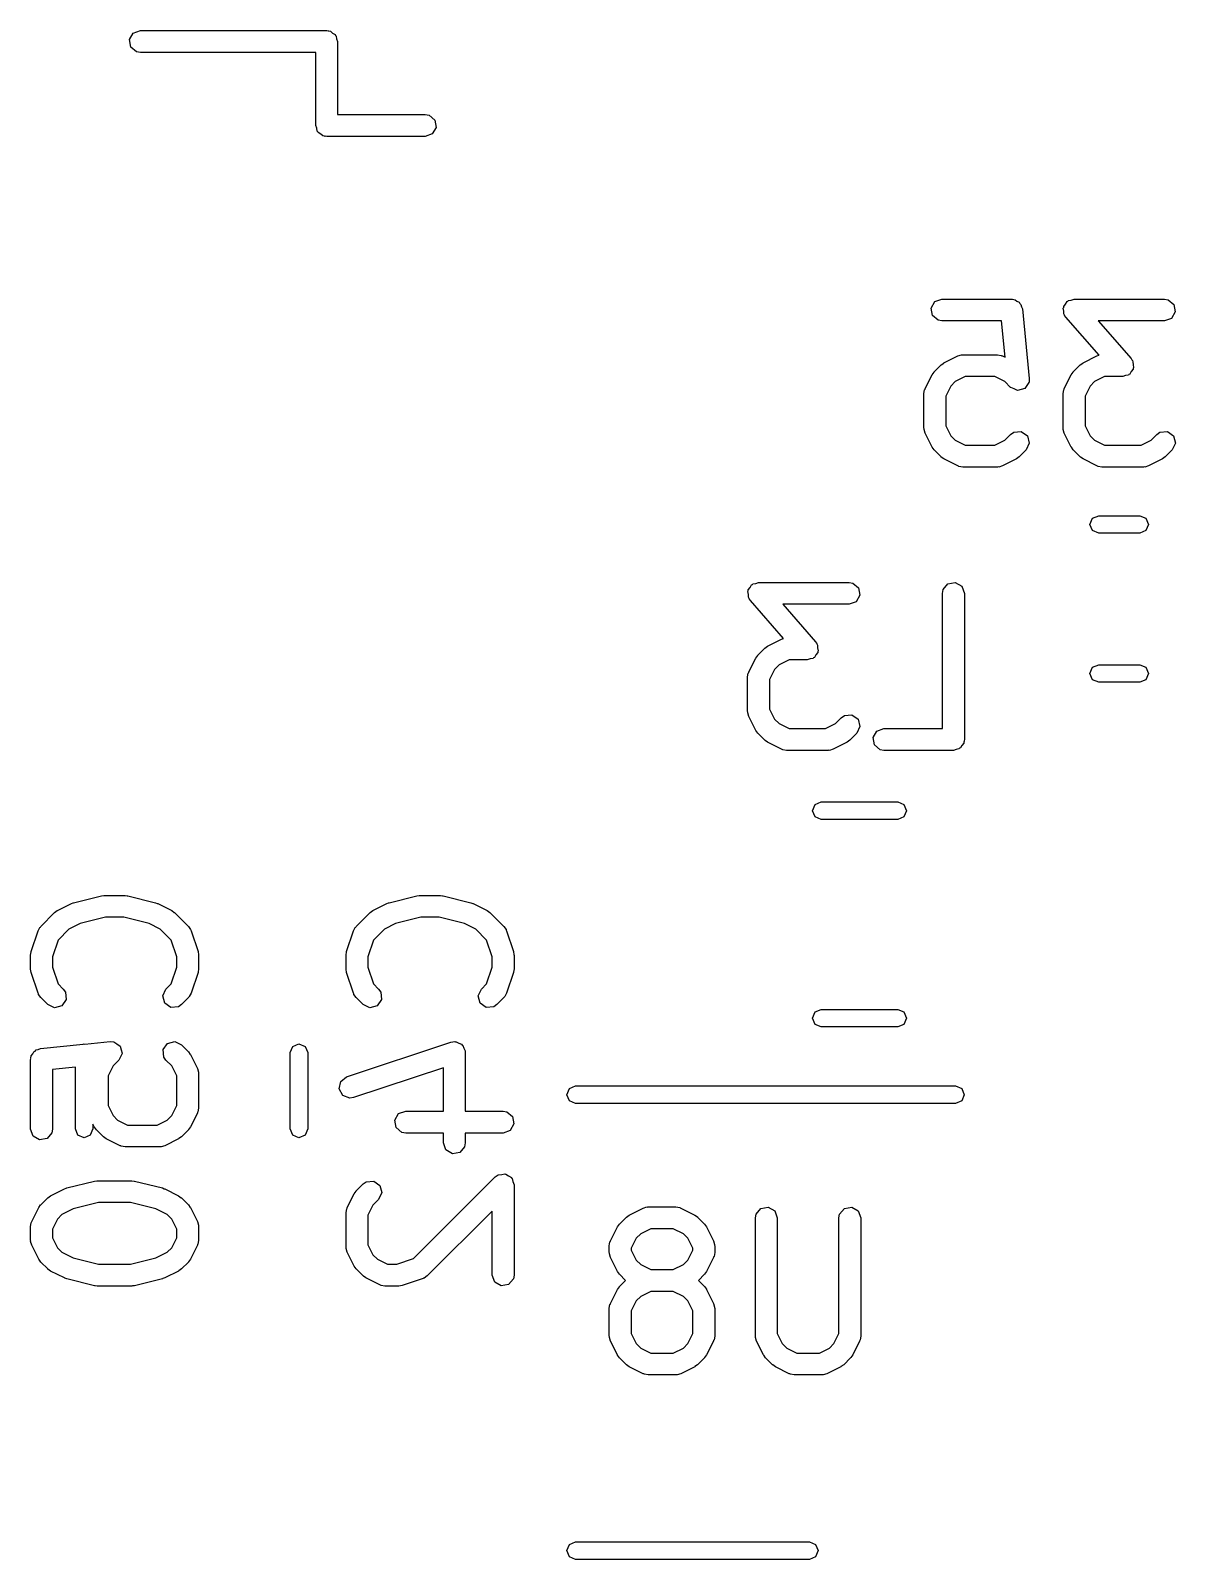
# Model space of a CAD drawing. Extents: x 0.17 to 5.44, y -2.52 to 1.79.
# Drawn here: x 2.2066 to 2.5151, y 0.6162 to 1.0281 of the extents above; entities that cross this region are included whole.
import ezdxf

# ---------------------------------------------------------------- set-up
doc = ezdxf.new("R2010")
doc.units = 0
doc.header["$MEASUREMENT"] = 0
doc.layers.add('BLACK', color=7, linetype='CONTINUOUS')

msp = doc.modelspace()

# ---------------------------------------------------------------- linework, layer by layer
at = {"layer": 'BLACK', "linetype": 'CONTINUOUS'}
for p, q in [((2.23331, 1.02571), (2.23432, 1.02746)), ((2.23366, 1.02372), (2.23331, 1.02571)), ((2.23432, 1.02746), (2.23622, 1.02815)), ((2.23622, 1.02815), (2.28642, 1.02815)), ((2.28642, 1.02815), (2.2868, 1.02808)), ((2.2868, 1.02808), (2.28693, 1.0281)), ((2.28693, 1.0281), (2.28704, 1.02804)), ((2.28704, 1.02804), (2.28743, 1.02797)), ((2.28743, 1.02797), (2.28801, 1.02748)), ((2.28801, 1.02748), (2.28868, 1.02709)), ((2.28868, 1.02709), (2.28877, 1.02684)), ((2.28877, 1.02684), (2.28897, 1.02667)), ((2.28897, 1.02667), (2.28911, 1.02592)), ((2.28911, 1.02592), (2.28937, 1.0252)), ((2.23521, 1.02242), (2.23366, 1.02372)), ((2.23622, 1.02224), (2.23521, 1.02242)), ((2.28346, 1.02224), (2.23622, 1.02224)), ((2.28346, 1.00256), (2.28346, 1.02224)), ((2.28937, 1.0252), (2.28937, 1.00551)), ((2.28937, 1.00551), (2.31299, 1.00551)), ((2.31299, 1.00551), (2.314, 1.00533)), ((2.314, 1.00533), (2.31555, 1.00404)), ((2.28373, 1.00184), (2.28346, 1.00256)), ((2.28386, 1.00108), (2.28373, 1.00184)), ((2.28406, 1.00091), (2.28386, 1.00108)), ((2.3159, 1.00205), (2.31489, 1.0003)), ((2.31555, 1.00404), (2.3159, 1.00205)), ((2.28416, 1.00066), (2.28406, 1.00091)), ((2.28482, 1.00028), (2.28416, 1.00066)), ((2.28541, 0.999784), (2.28482, 1.00028)), ((2.28579, 0.999717), (2.28541, 0.999784)), ((2.2859, 0.999651), (2.28579, 0.999717)), ((2.28603, 0.999674), (2.2859, 0.999651)), ((2.28642, 0.999606), (2.28603, 0.999674)), ((2.31299, 0.999606), (2.28642, 0.999606)), ((2.31489, 1.0003), (2.31299, 0.999606)), ((2.4503, 0.955121), (2.45219, 0.955812)), ((2.45219, 0.955812), (2.47094, 0.955812)), ((2.47094, 0.955812), (2.47109, 0.955785)), ((2.47109, 0.955785), (2.47116, 0.955804)), ((2.47116, 0.955804), (2.47127, 0.955753)), ((2.47127, 0.955753), (2.47195, 0.955634)), ((2.48707, 0.955539), (2.48781, 0.955812)), ((2.48781, 0.955812), (2.51219, 0.955812)), ((2.51219, 0.955812), (2.5132, 0.955634)), ((2.44929, 0.953372), (2.4503, 0.955121)), ((2.44964, 0.951383), (2.44929, 0.953372)), ((2.47195, 0.955634), (2.47243, 0.955231)), ((2.47243, 0.955231), (2.473, 0.954973)), ((2.473, 0.954973), (2.47318, 0.954601)), ((2.47318, 0.954601), (2.4735, 0.954335)), ((2.4735, 0.954335), (2.47361, 0.953718)), ((2.47361, 0.953718), (2.47388, 0.953153)), ((2.47388, 0.953153), (2.47575, 0.934405)), ((2.48491, 0.953372), (2.48502, 0.953576)), ((2.48504, 0.952588), (2.48491, 0.953372)), ((2.48502, 0.953811), (2.48552, 0.954432)), ((2.48502, 0.953576), (2.48502, 0.953811)), ((2.48506, 0.951792), (2.48504, 0.952588)), ((2.48524, 0.951503), (2.48506, 0.951792)), ((2.48552, 0.954432), (2.48592, 0.955121)), ((2.48592, 0.955121), (2.48614, 0.955201)), ((2.48614, 0.955201), (2.48629, 0.955385)), ((2.48629, 0.955385), (2.48707, 0.955539)), ((2.5132, 0.955634), (2.51474, 0.954335)), ((2.51509, 0.952346), (2.51408, 0.950597)), ((2.51474, 0.954335), (2.51509, 0.952346)), ((2.45118, 0.950084), (2.44964, 0.951383)), ((2.45219, 0.949906), (2.45118, 0.950084)), ((2.46827, 0.949906), (2.45219, 0.949906)), ((2.46925, 0.940135), (2.46827, 0.949906)), ((2.48526, 0.951383), (2.48524, 0.951503)), ((2.48536, 0.951294), (2.48526, 0.951383)), ((2.48559, 0.950915), (2.48536, 0.951294)), ((2.49456, 0.94067), (2.48559, 0.950915)), ((2.51219, 0.949906), (2.49432, 0.949906)), ((2.49432, 0.949906), (2.50316, 0.939805)), ((2.51408, 0.950597), (2.51219, 0.949906)), ((2.45275, 0.938627), (2.4565, 0.940502)), ((2.4565, 0.940502), (2.45748, 0.940794)), ((2.45748, 0.940794), (2.45765, 0.940753)), ((2.45765, 0.940753), (2.45782, 0.940814)), ((2.45782, 0.940814), (2.46719, 0.940814)), ((2.46719, 0.940814), (2.4682, 0.940636)), ((2.4682, 0.940636), (2.46834, 0.940522)), ((2.46834, 0.940522), (2.46851, 0.940502)), ((2.46851, 0.940502), (2.46925, 0.940135)), ((2.49024, 0.938627), (2.49399, 0.940502)), ((2.49399, 0.940502), (2.49456, 0.94067)), ((2.50316, 0.939805), (2.50339, 0.939425)), ((2.50339, 0.939425), (2.50349, 0.939337)), ((2.50349, 0.939337), (2.50352, 0.939217)), ((2.50352, 0.939217), (2.50369, 0.938928)), ((2.44768, 0.931682), (2.44955, 0.935432)), ((2.44955, 0.935432), (2.45008, 0.936141)), ((2.45008, 0.936141), (2.45011, 0.936199)), ((2.45011, 0.936199), (2.45198, 0.938074)), ((2.45198, 0.938074), (2.4527, 0.93858)), ((2.4527, 0.93858), (2.45275, 0.938627)), ((2.48517, 0.931682), (2.48705, 0.935432)), ((2.48705, 0.935432), (2.48757, 0.936141)), ((2.48757, 0.936141), (2.4876, 0.936199)), ((2.4876, 0.936199), (2.48948, 0.938074)), ((2.48948, 0.938074), (2.4902, 0.93858)), ((2.4902, 0.93858), (2.49024, 0.938627)), ((2.50169, 0.93518), (2.50094, 0.934908)), ((2.50247, 0.935335), (2.50169, 0.93518)), ((2.50261, 0.935518), (2.50247, 0.935335)), ((2.50284, 0.935599), (2.50261, 0.935518)), ((2.50323, 0.936288), (2.50284, 0.935599)), ((2.50373, 0.936909), (2.50323, 0.936288)), ((2.50369, 0.938928), (2.50371, 0.938132)), ((2.50371, 0.938132), (2.50385, 0.937348)), ((2.50385, 0.937348), (2.50373, 0.937144)), ((2.50373, 0.937144), (2.50373, 0.936909)), ((2.44737, 0.930362), (2.44754, 0.931372)), ((2.44754, 0.931372), (2.44766, 0.931507)), ((2.44766, 0.931507), (2.44768, 0.931682)), ((2.45462, 0.932362), (2.45327, 0.929665)), ((2.45582, 0.933559), (2.45462, 0.932362)), ((2.45851, 0.934908), (2.45582, 0.933559)), ((2.46649, 0.934908), (2.45851, 0.934908)), ((2.46919, 0.933559), (2.46649, 0.934908)), ((2.47073, 0.932023), (2.46919, 0.933559)), ((2.47075, 0.932015), (2.47073, 0.932023)), ((2.47075, 0.931998), (2.47075, 0.932015)), ((2.47166, 0.931589), (2.47075, 0.931998)), ((2.47256, 0.93117), (2.47166, 0.931589)), ((2.47258, 0.931175), (2.47256, 0.93117)), ((2.4726, 0.931167), (2.47258, 0.931175)), ((2.47355, 0.931436), (2.4726, 0.931167)), ((2.47451, 0.931693), (2.47355, 0.931436)), ((2.47452, 0.931709), (2.47451, 0.931693)), ((2.47454, 0.931714), (2.47452, 0.931709)), ((2.4751, 0.932535), (2.47454, 0.931714)), ((2.47567, 0.933347), (2.4751, 0.932535)), ((2.47568, 0.933383), (2.47567, 0.933366)), ((2.47567, 0.933366), (2.47567, 0.933347)), ((2.47575, 0.934405), (2.47568, 0.933383)), ((2.48486, 0.930362), (2.48504, 0.931372)), ((2.48504, 0.931372), (2.48515, 0.931507)), ((2.48515, 0.931507), (2.48517, 0.931682)), ((2.49212, 0.932362), (2.49077, 0.929665)), ((2.49331, 0.933559), (2.49212, 0.932362)), ((2.49601, 0.934908), (2.49331, 0.933559)), ((2.50094, 0.934908), (2.49601, 0.934908)), ((2.44737, 0.920988), (2.44737, 0.930362)), ((2.45327, 0.929665), (2.45327, 0.921685)), ((2.48486, 0.920988), (2.48486, 0.930362)), ((2.49077, 0.929665), (2.49077, 0.921685)), ((2.44743, 0.920822), (2.44737, 0.920988)), ((2.44739, 0.92065), (2.44743, 0.920822)), ((2.44768, 0.919667), (2.44739, 0.92065)), ((2.44955, 0.915918), (2.44768, 0.919667)), ((2.45327, 0.921685), (2.45462, 0.918988)), ((2.45462, 0.918988), (2.45582, 0.91779)), ((2.46919, 0.91779), (2.47073, 0.919326)), ((2.47073, 0.919326), (2.47157, 0.919915)), ((2.47157, 0.919915), (2.47358, 0.920091)), ((2.47358, 0.920091), (2.47523, 0.918932)), ((2.47523, 0.918932), (2.47576, 0.916981)), ((2.48492, 0.920822), (2.48486, 0.920988)), ((2.48488, 0.92065), (2.48492, 0.920822)), ((2.48517, 0.919667), (2.48488, 0.92065)), ((2.48705, 0.915918), (2.48517, 0.919667)), ((2.49077, 0.921685), (2.49212, 0.918988)), ((2.49212, 0.918988), (2.49331, 0.91779)), ((2.50856, 0.91779), (2.5101, 0.919326)), ((2.5101, 0.919326), (2.51094, 0.919915)), ((2.51094, 0.919915), (2.51295, 0.920091)), ((2.51295, 0.920091), (2.5146, 0.918932)), ((2.5146, 0.918932), (2.51513, 0.916981)), ((2.4496, 0.915874), (2.44955, 0.915918)), ((2.45011, 0.915151), (2.4496, 0.915874)), ((2.45198, 0.913276), (2.45011, 0.915151)), ((2.45582, 0.91779), (2.45851, 0.916442)), ((2.45851, 0.916442), (2.46649, 0.916442)), ((2.46649, 0.916442), (2.46919, 0.91779)), ((2.4749, 0.915151), (2.47303, 0.913276)), ((2.47576, 0.916981), (2.4749, 0.915151)), ((2.48709, 0.915874), (2.48705, 0.915918)), ((2.4876, 0.915151), (2.48709, 0.915874)), ((2.48948, 0.913276), (2.4876, 0.915151)), ((2.49331, 0.91779), (2.49601, 0.916442)), ((2.49601, 0.916442), (2.50586, 0.916442)), ((2.50586, 0.916442), (2.50856, 0.91779)), ((2.51427, 0.915151), (2.5124, 0.913276)), ((2.51513, 0.916981), (2.51427, 0.915151)), ((2.45204, 0.913249), (2.45198, 0.913276)), ((2.45275, 0.912723), (2.45204, 0.913249)), ((2.4565, 0.910848), (2.45275, 0.912723)), ((2.45667, 0.910828), (2.4565, 0.910848)), ((2.45681, 0.910714), (2.45667, 0.910828)), ((2.45782, 0.910536), (2.45681, 0.910714)), ((2.46719, 0.910536), (2.45782, 0.910536)), ((2.46736, 0.910597), (2.46719, 0.910536)), ((2.46753, 0.910556), (2.46736, 0.910597)), ((2.46851, 0.910848), (2.46753, 0.910556)), ((2.47226, 0.912723), (2.46851, 0.910848)), ((2.47231, 0.912769), (2.47226, 0.912723)), ((2.47303, 0.913276), (2.47231, 0.912769)), ((2.48953, 0.913249), (2.48948, 0.913276)), ((2.49024, 0.912723), (2.48953, 0.913249)), ((2.49399, 0.910848), (2.49024, 0.912723)), ((2.49417, 0.910828), (2.49399, 0.910848)), ((2.4943, 0.910714), (2.49417, 0.910828)), ((2.49531, 0.910536), (2.4943, 0.910714)), ((2.50656, 0.910536), (2.49531, 0.910536)), ((2.50673, 0.910597), (2.50656, 0.910536)), ((2.5069, 0.910556), (2.50673, 0.910597)), ((2.50788, 0.910848), (2.5069, 0.910556)), ((2.51163, 0.912723), (2.50788, 0.910848)), ((2.51168, 0.912769), (2.51163, 0.912723)), ((2.5124, 0.913276), (2.51168, 0.912769)), ((2.4921, 0.895079), (2.4928, 0.896749)), ((2.4928, 0.893408), (2.4921, 0.895079)), ((2.4928, 0.896749), (2.49447, 0.897441)), ((2.49447, 0.897441), (2.50553, 0.897441)), ((2.50553, 0.897441), (2.5072, 0.896749)), ((2.5072, 0.896749), (2.5079, 0.895079)), ((2.5079, 0.895079), (2.5072, 0.893408)), ((2.49447, 0.892717), (2.4928, 0.893408)), ((2.50553, 0.892717), (2.49447, 0.892717)), ((2.5072, 0.893408), (2.50553, 0.892717)), ((2.40002, 0.877473), (2.40052, 0.878093)), ((2.40003, 0.877237), (2.40002, 0.877473)), ((2.40052, 0.878093), (2.40092, 0.878782)), ((2.40092, 0.878782), (2.40114, 0.878863)), ((2.40114, 0.878863), (2.40129, 0.879046)), ((2.40129, 0.879046), (2.40207, 0.879201)), ((2.40207, 0.879201), (2.40282, 0.879473)), ((2.40282, 0.879473), (2.42719, 0.879473)), ((2.42719, 0.879473), (2.4282, 0.879295)), ((2.4282, 0.879295), (2.42975, 0.877997)), ((2.42975, 0.877997), (2.4301, 0.876008)), ((2.45236, 0.87652), (2.45253, 0.87753)), ((2.45253, 0.87753), (2.45383, 0.879078)), ((2.45383, 0.879078), (2.45582, 0.879428)), ((2.45582, 0.879428), (2.45757, 0.878418)), ((2.45757, 0.878418), (2.45826, 0.87652)), ((2.39991, 0.877033), (2.40003, 0.877237)), ((2.40005, 0.876249), (2.39991, 0.877033)), ((2.40006, 0.875453), (2.40005, 0.876249)), ((2.40024, 0.875165), (2.40006, 0.875453)), ((2.40026, 0.875044), (2.40024, 0.875165)), ((2.40036, 0.874956), (2.40026, 0.875044)), ((2.40059, 0.874576), (2.40036, 0.874956)), ((2.40956, 0.864331), (2.40059, 0.874576)), ((2.42719, 0.873568), (2.40932, 0.873568)), ((2.40932, 0.873568), (2.41816, 0.863467)), ((2.42909, 0.874259), (2.42719, 0.873568)), ((2.4301, 0.876008), (2.42909, 0.874259)), ((2.45236, 0.840103), (2.45236, 0.87652)), ((2.45826, 0.87652), (2.45826, 0.83715)), ((2.4026, 0.859861), (2.40448, 0.861735)), ((2.40448, 0.861735), (2.4052, 0.862242)), ((2.4052, 0.862242), (2.40524, 0.862289)), ((2.40524, 0.862289), (2.40899, 0.864163)), ((2.40899, 0.864163), (2.40956, 0.864331)), ((2.41816, 0.863467), (2.41839, 0.863087)), ((2.41839, 0.863087), (2.4185, 0.862999)), ((2.4185, 0.862999), (2.41852, 0.862878)), ((2.41852, 0.862878), (2.41869, 0.862589)), ((2.41869, 0.862589), (2.41871, 0.861794)), ((2.41871, 0.861794), (2.41885, 0.86101)), ((2.41885, 0.86101), (2.41873, 0.860806)), ((2.40017, 0.855344), (2.40205, 0.859093)), ((2.40205, 0.859093), (2.40258, 0.859802)), ((2.40258, 0.859802), (2.4026, 0.859861)), ((2.40831, 0.857221), (2.40712, 0.856024)), ((2.41101, 0.85857), (2.40831, 0.857221)), ((2.41594, 0.85857), (2.41101, 0.85857)), ((2.41669, 0.858842), (2.41594, 0.85857)), ((2.41747, 0.858996), (2.41669, 0.858842)), ((2.41762, 0.85918), (2.41747, 0.858996)), ((2.41784, 0.85926), (2.41762, 0.85918)), ((2.41824, 0.85995), (2.41784, 0.85926)), ((2.41873, 0.86057), (2.41824, 0.85995)), ((2.41873, 0.860806), (2.41873, 0.86057)), ((2.4928, 0.856592), (2.49447, 0.857283)), ((2.49447, 0.857283), (2.50553, 0.857283)), ((2.50553, 0.857283), (2.5072, 0.856592)), ((2.39986, 0.854023), (2.40004, 0.855033)), ((2.39986, 0.844649), (2.39986, 0.854023)), ((2.40004, 0.855033), (2.40015, 0.855168)), ((2.40015, 0.855168), (2.40017, 0.855344)), ((2.40712, 0.856024), (2.40577, 0.853326)), ((2.40577, 0.853326), (2.40577, 0.845346)), ((2.4921, 0.854921), (2.4928, 0.856592)), ((2.4928, 0.853251), (2.4921, 0.854921)), ((2.49447, 0.852559), (2.4928, 0.853251)), ((2.5072, 0.853251), (2.50553, 0.852559)), ((2.5072, 0.856592), (2.5079, 0.854921)), ((2.5079, 0.854921), (2.5072, 0.853251)), ((2.50553, 0.852559), (2.49447, 0.852559)), ((2.39992, 0.844484), (2.39986, 0.844649)), ((2.39988, 0.844312), (2.39992, 0.844484)), ((2.40577, 0.845346), (2.40712, 0.842649)), ((2.40017, 0.843329), (2.39988, 0.844312)), ((2.40205, 0.839579), (2.40017, 0.843329)), ((2.40712, 0.842649), (2.40831, 0.841452)), ((2.40831, 0.841452), (2.41101, 0.840103)), ((2.42087, 0.840103), (2.42356, 0.841452)), ((2.42356, 0.841452), (2.4251, 0.842988)), ((2.4251, 0.842988), (2.42594, 0.843576)), ((2.42594, 0.843576), (2.42795, 0.843752)), ((2.42795, 0.843752), (2.42961, 0.842594)), ((2.43013, 0.840643), (2.42928, 0.838812)), ((2.42961, 0.842594), (2.43013, 0.840643)), ((2.4021, 0.839535), (2.40205, 0.839579)), ((2.4026, 0.838812), (2.4021, 0.839535)), ((2.40448, 0.836937), (2.4026, 0.838812)), ((2.40454, 0.83691), (2.40448, 0.836937)), ((2.40524, 0.836384), (2.40454, 0.83691)), ((2.40899, 0.834509), (2.40524, 0.836384)), ((2.41101, 0.840103), (2.42087, 0.840103)), ((2.42663, 0.836384), (2.42288, 0.834509)), ((2.42668, 0.836431), (2.42663, 0.836384)), ((2.4274, 0.836937), (2.42668, 0.836431)), ((2.42928, 0.838812), (2.4274, 0.836937)), ((2.43365, 0.837663), (2.43466, 0.839412)), ((2.434, 0.835674), (2.43365, 0.837663)), ((2.43466, 0.839412), (2.43656, 0.840103)), ((2.43656, 0.840103), (2.45236, 0.840103)), ((2.45815, 0.836524), (2.45808, 0.83614)), ((2.45822, 0.836638), (2.45815, 0.836524)), ((2.45826, 0.83715), (2.45819, 0.836767)), ((2.45819, 0.836767), (2.45822, 0.836638)), ((2.40917, 0.834489), (2.40899, 0.834509)), ((2.40931, 0.834376), (2.40917, 0.834489)), ((2.41031, 0.834198), (2.40931, 0.834376)), ((2.42156, 0.834198), (2.41031, 0.834198)), ((2.42173, 0.834258), (2.42156, 0.834198)), ((2.4219, 0.834217), (2.42173, 0.834258)), ((2.42288, 0.834509), (2.4219, 0.834217)), ((2.43555, 0.834376), (2.434, 0.835674)), ((2.43656, 0.834198), (2.43555, 0.834376)), ((2.45531, 0.834198), (2.43656, 0.834198)), ((2.45603, 0.83446), (2.45531, 0.834198)), ((2.45679, 0.834593), (2.45603, 0.83446)), ((2.45696, 0.834797), (2.45679, 0.834593)), ((2.45721, 0.834888), (2.45696, 0.834797)), ((2.45759, 0.835553), (2.45721, 0.834888)), ((2.45808, 0.83614), (2.45759, 0.835553)), ((2.41804, 0.819623), (2.41971, 0.820315)), ((2.41971, 0.820315), (2.44029, 0.820315)), ((2.44029, 0.820315), (2.44196, 0.819623)), ((2.41735, 0.817953), (2.41804, 0.819623)), ((2.41804, 0.816282), (2.41735, 0.817953)), ((2.41971, 0.815591), (2.41804, 0.816282)), ((2.44196, 0.816282), (2.44029, 0.815591)), ((2.44196, 0.819623), (2.44265, 0.817953)), ((2.44265, 0.817953), (2.44196, 0.816282)), ((2.44029, 0.815591), (2.41971, 0.815591)), ((2.21824, 0.793171), (2.22574, 0.795046)), ((2.22574, 0.795046), (2.22633, 0.795087)), ((2.22633, 0.795087), (2.22645, 0.795134)), ((2.22645, 0.795134), (2.23208, 0.795134)), ((2.23208, 0.795134), (2.23266, 0.795032)), ((2.23266, 0.795032), (2.2328, 0.795046)), ((2.2328, 0.795046), (2.24029, 0.793171)), ((2.30324, 0.793171), (2.31074, 0.795046)), ((2.31074, 0.795046), (2.31133, 0.795087)), ((2.31133, 0.795087), (2.31145, 0.795134)), ((2.31145, 0.795134), (2.31708, 0.795134)), ((2.31708, 0.795134), (2.31766, 0.795032)), ((2.31766, 0.795032), (2.3178, 0.795046)), ((2.3178, 0.795046), (2.32529, 0.793171)), ((2.21312, 0.79052), (2.21384, 0.791026)), ((2.21384, 0.791026), (2.21389, 0.791073)), ((2.21389, 0.791073), (2.21764, 0.792948)), ((2.21764, 0.792948), (2.21812, 0.793093)), ((2.21812, 0.793093), (2.21824, 0.793171)), ((2.24029, 0.793171), (2.24076, 0.792964)), ((2.24076, 0.792964), (2.2409, 0.792948)), ((2.2409, 0.792948), (2.24465, 0.791073)), ((2.24465, 0.791073), (2.24536, 0.790547)), ((2.29812, 0.79052), (2.29884, 0.791026)), ((2.29884, 0.791026), (2.29889, 0.791073)), ((2.29889, 0.791073), (2.30264, 0.792948)), ((2.30264, 0.792948), (2.30312, 0.793093)), ((2.30312, 0.793093), (2.30324, 0.793171)), ((2.32529, 0.793171), (2.32576, 0.792964)), ((2.32576, 0.792964), (2.3259, 0.792948)), ((2.3259, 0.792948), (2.32965, 0.791073)), ((2.32965, 0.791073), (2.33036, 0.790547)), ((2.20937, 0.78677), (2.21312, 0.79052)), ((2.21999, 0.787521), (2.21696, 0.786005)), ((2.22682, 0.789229), (2.21999, 0.787521)), ((2.23172, 0.789229), (2.22682, 0.789229)), ((2.23855, 0.787521), (2.23172, 0.789229)), ((2.24158, 0.786005), (2.23855, 0.787521)), ((2.24536, 0.790547), (2.24542, 0.79052)), ((2.24542, 0.79052), (2.24917, 0.78677)), ((2.29437, 0.78677), (2.29812, 0.79052)), ((2.30499, 0.787521), (2.30196, 0.786005)), ((2.31182, 0.789229), (2.30499, 0.787521)), ((2.31672, 0.789229), (2.31182, 0.789229)), ((2.32355, 0.787521), (2.31672, 0.789229)), ((2.32658, 0.786005), (2.32355, 0.787521)), ((2.33036, 0.790547), (2.33042, 0.79052)), ((2.33042, 0.79052), (2.33417, 0.78677)), ((2.20678, 0.779992), (2.20866, 0.785616)), ((2.20866, 0.785616), (2.20914, 0.786518)), ((2.20914, 0.786518), (2.20929, 0.78661)), ((2.20929, 0.78661), (2.20937, 0.78677)), ((2.21404, 0.783087), (2.21253, 0.778579)), ((2.21696, 0.786005), (2.21404, 0.783087)), ((2.2445, 0.783087), (2.24158, 0.786005)), ((2.246, 0.778579), (2.2445, 0.783087)), ((2.24917, 0.78677), (2.24975, 0.78593)), ((2.24975, 0.78593), (2.24977, 0.785754)), ((2.24977, 0.785754), (2.24988, 0.785616)), ((2.24988, 0.785616), (2.25175, 0.779992)), ((2.29178, 0.779992), (2.29366, 0.785616)), ((2.29366, 0.785616), (2.29414, 0.786518)), ((2.29414, 0.786518), (2.29429, 0.78661)), ((2.29429, 0.78661), (2.29437, 0.78677)), ((2.29904, 0.783087), (2.29753, 0.778579)), ((2.30196, 0.786005), (2.29904, 0.783087)), ((2.3295, 0.783087), (2.32658, 0.786005)), ((2.331, 0.778579), (2.3295, 0.783087)), ((2.33417, 0.78677), (2.33475, 0.78593)), ((2.33475, 0.78593), (2.33477, 0.785754)), ((2.33477, 0.785754), (2.33488, 0.785616)), ((2.33488, 0.785616), (2.33675, 0.779992)), ((2.20663, 0.779058), (2.20678, 0.779927)), ((2.20663, 0.775308), (2.20663, 0.779058)), ((2.20678, 0.779927), (2.20678, 0.779992)), ((2.21253, 0.778579), (2.21253, 0.775788)), ((2.246, 0.775788), (2.246, 0.778579)), ((2.25175, 0.779992), (2.25188, 0.779118)), ((2.25188, 0.779118), (2.2519, 0.779058)), ((2.2519, 0.779058), (2.2519, 0.775308)), ((2.29163, 0.779058), (2.29178, 0.779927)), ((2.29163, 0.775308), (2.29163, 0.779058)), ((2.29178, 0.779927), (2.29178, 0.779992)), ((2.29753, 0.778579), (2.29753, 0.775788)), ((2.331, 0.775788), (2.331, 0.778579)), ((2.33675, 0.779992), (2.33688, 0.779118)), ((2.33688, 0.779118), (2.3369, 0.779058)), ((2.3369, 0.779058), (2.3369, 0.775308)), ((2.20665, 0.775248), (2.20663, 0.775308)), ((2.20678, 0.774375), (2.20665, 0.775248)), ((2.21253, 0.775788), (2.21404, 0.771279)), ((2.2445, 0.771279), (2.246, 0.775788)), ((2.2519, 0.775308), (2.25175, 0.774439)), ((2.25175, 0.774439), (2.25175, 0.774375)), ((2.29165, 0.775248), (2.29163, 0.775308)), ((2.29178, 0.774375), (2.29165, 0.775248)), ((2.29753, 0.775788), (2.29904, 0.771279)), ((2.3295, 0.771279), (2.331, 0.775788)), ((2.3369, 0.775308), (2.33675, 0.774439)), ((2.33675, 0.774439), (2.33675, 0.774375)), ((2.20866, 0.76875), (2.20678, 0.774375)), ((2.21404, 0.771279), (2.21542, 0.769897)), ((2.24311, 0.769897), (2.2445, 0.771279)), ((2.25175, 0.774375), (2.24988, 0.76875)), ((2.29366, 0.76875), (2.29178, 0.774375)), ((2.29904, 0.771279), (2.30042, 0.769897)), ((2.32811, 0.769897), (2.3295, 0.771279)), ((2.33675, 0.774375), (2.33488, 0.76875)), ((2.20877, 0.768612), (2.20866, 0.76875)), ((2.20878, 0.768436), (2.20877, 0.768612)), ((2.20937, 0.767596), (2.20878, 0.768436)), ((2.21124, 0.765721), (2.20937, 0.767596)), ((2.21618, 0.767045), (2.21503, 0.765391)), ((2.21542, 0.769897), (2.21601, 0.769057)), ((2.21601, 0.769057), (2.21618, 0.767045)), ((2.24226, 0.768067), (2.24311, 0.769897)), ((2.24278, 0.766116), (2.24226, 0.768067)), ((2.24917, 0.767596), (2.24729, 0.765721)), ((2.24924, 0.767756), (2.24917, 0.767596)), ((2.24939, 0.767849), (2.24924, 0.767756)), ((2.24988, 0.76875), (2.24939, 0.767849)), ((2.29377, 0.768612), (2.29366, 0.76875)), ((2.29378, 0.768436), (2.29377, 0.768612)), ((2.29437, 0.767596), (2.29378, 0.768436)), ((2.29624, 0.765721), (2.29437, 0.767596)), ((2.30118, 0.767045), (2.30003, 0.765391)), ((2.30042, 0.769897), (2.30101, 0.769057)), ((2.30101, 0.769057), (2.30118, 0.767045)), ((2.32726, 0.768067), (2.32811, 0.769897)), ((2.32778, 0.766116), (2.32726, 0.768067)), ((2.33417, 0.767596), (2.33229, 0.765721)), ((2.33424, 0.767756), (2.33417, 0.767596)), ((2.33439, 0.767849), (2.33424, 0.767756)), ((2.33488, 0.76875), (2.33439, 0.767849)), ((2.21307, 0.764868), (2.21124, 0.765721)), ((2.21503, 0.765391), (2.21307, 0.764868)), ((2.24444, 0.764957), (2.24278, 0.766116)), ((2.24645, 0.765133), (2.24444, 0.764957)), ((2.24729, 0.765721), (2.24645, 0.765133)), ((2.29807, 0.764868), (2.29624, 0.765721)), ((2.30003, 0.765391), (2.29807, 0.764868)), ((2.32944, 0.764957), (2.32778, 0.766116)), ((2.33145, 0.765133), (2.32944, 0.764957)), ((2.33229, 0.765721), (2.33145, 0.765133)), ((2.41735, 0.762047), (2.41804, 0.763718)), ((2.41804, 0.763718), (2.41971, 0.764409)), ((2.41971, 0.764409), (2.44029, 0.764409)), ((2.44029, 0.764409), (2.44196, 0.763718)), ((2.44196, 0.763718), (2.44265, 0.762047)), ((2.41804, 0.760377), (2.41735, 0.762047)), ((2.41971, 0.759685), (2.41804, 0.760377)), ((2.44029, 0.759685), (2.41971, 0.759685)), ((2.44196, 0.760377), (2.44029, 0.759685)), ((2.44265, 0.762047), (2.44196, 0.760377)), ((2.20872, 0.753602), (2.20929, 0.753875)), ((2.20929, 0.753875), (2.22076, 0.755022)), ((2.22076, 0.755022), (2.22106, 0.755148)), ((2.22106, 0.755148), (2.22125, 0.755071)), ((2.22125, 0.755071), (2.22804, 0.755749)), ((2.22804, 0.755749), (2.22906, 0.755673)), ((2.22906, 0.755673), (2.22907, 0.755662)), ((2.22907, 0.755662), (2.22909, 0.755663)), ((2.22909, 0.755663), (2.22991, 0.755095)), ((2.22991, 0.755095), (2.23073, 0.754535)), ((2.23073, 0.754535), (2.23073, 0.754516)), ((2.23073, 0.754516), (2.23075, 0.754505)), ((2.23075, 0.754505), (2.23101, 0.753546)), ((2.24235, 0.753575), (2.24351, 0.75523)), ((2.24351, 0.75523), (2.24546, 0.755753)), ((2.24546, 0.755753), (2.24729, 0.754899)), ((2.24729, 0.754899), (2.24917, 0.753024)), ((2.27657, 0.752786), (2.27727, 0.754456)), ((2.27727, 0.754456), (2.27894, 0.755148)), ((2.27894, 0.755148), (2.28061, 0.754456)), ((2.28061, 0.754456), (2.2813, 0.752786)), ((2.29177, 0.746239), (2.31989, 0.755612)), ((2.31989, 0.755612), (2.32091, 0.755763)), ((2.32091, 0.755763), (2.32112, 0.75568)), ((2.32112, 0.75568), (2.32134, 0.755719)), ((2.32134, 0.755719), (2.32204, 0.755316)), ((2.32204, 0.755316), (2.32279, 0.75502)), ((2.32279, 0.75502), (2.3229, 0.754822)), ((2.3229, 0.754822), (2.32309, 0.754709)), ((2.32309, 0.754709), (2.32337, 0.753952)), ((2.32337, 0.753952), (2.32375, 0.753244)), ((2.20663, 0.750936), (2.20666, 0.75109)), ((2.20663, 0.732189), (2.20663, 0.750936)), ((2.20664, 0.751157), (2.20669, 0.751269)), ((2.20666, 0.75109), (2.20664, 0.751157)), ((2.20669, 0.751269), (2.20681, 0.751946)), ((2.20681, 0.751946), (2.20721, 0.752427)), ((2.20721, 0.752427), (2.20747, 0.752998)), ((2.20747, 0.752998), (2.20784, 0.753177)), ((2.20784, 0.753177), (2.20811, 0.753494)), ((2.20811, 0.753494), (2.20872, 0.753602)), ((2.23042, 0.750723), (2.22888, 0.749187)), ((2.23043, 0.750741), (2.23042, 0.750723)), ((2.23044, 0.750749), (2.23043, 0.750741)), ((2.23085, 0.751655), (2.23044, 0.750749)), ((2.23127, 0.752554), (2.23085, 0.751655)), ((2.23101, 0.753546), (2.23127, 0.75259)), ((2.23127, 0.75259), (2.23127, 0.752573)), ((2.23127, 0.752573), (2.23127, 0.752554)), ((2.24253, 0.751563), (2.24235, 0.753575)), ((2.24311, 0.750723), (2.24253, 0.751563)), ((2.24465, 0.749187), (2.24311, 0.750723)), ((2.24917, 0.753024), (2.24967, 0.752301)), ((2.24967, 0.752301), (2.24972, 0.752257)), ((2.24972, 0.752257), (2.25159, 0.748507)), ((2.27657, 0.732214), (2.27657, 0.752786)), ((2.2813, 0.752786), (2.2813, 0.732214)), ((2.32375, 0.753244), (2.3237, 0.753023)), ((2.3237, 0.753023), (2.32378, 0.752811)), ((2.32378, 0.752811), (2.32378, 0.737016)), ((2.2187, 0.748881), (2.21253, 0.748264)), ((2.21253, 0.748264), (2.21253, 0.732189)), ((2.2187, 0.732214), (2.2187, 0.748881)), ((2.22888, 0.749187), (2.22753, 0.74649)), ((2.22753, 0.74649), (2.22753, 0.73851)), ((2.246, 0.74649), (2.24465, 0.749187)), ((2.246, 0.73851), (2.246, 0.74649)), ((2.25159, 0.748507), (2.25189, 0.747524)), ((2.25189, 0.747524), (2.25184, 0.747353)), ((2.25184, 0.747353), (2.2519, 0.747187)), ((2.2519, 0.747187), (2.2519, 0.737813)), ((2.29019, 0.744983), (2.29177, 0.746239)), ((2.31788, 0.748714), (2.29364, 0.740636)), ((2.31788, 0.737016), (2.31788, 0.748714)), ((2.28979, 0.743004), (2.29019, 0.744983)), ((2.29075, 0.741228), (2.28979, 0.743004)), ((2.35114, 0.741417), (2.35183, 0.743088)), ((2.35183, 0.743088), (2.3535, 0.74378)), ((2.3535, 0.74378), (2.45587, 0.74378)), ((2.45587, 0.74378), (2.45754, 0.743088)), ((2.45754, 0.743088), (2.45823, 0.741417)), ((2.22753, 0.73851), (2.22888, 0.735813)), ((2.24465, 0.735813), (2.246, 0.73851)), ((2.2519, 0.737813), (2.25173, 0.736803)), ((2.29263, 0.740486), (2.29075, 0.741228)), ((2.29364, 0.740636), (2.29263, 0.740486)), ((2.35183, 0.739747), (2.35114, 0.741417)), ((2.3535, 0.739055), (2.35183, 0.739747)), ((2.45587, 0.739055), (2.3535, 0.739055)), ((2.45754, 0.739747), (2.45587, 0.739055)), ((2.45823, 0.741417), (2.45754, 0.739747)), ((2.22381, 0.732743), (2.22343, 0.73352)), ((2.22343, 0.73352), (2.22343, 0.732214)), ((2.22888, 0.735813), (2.23008, 0.734616)), ((2.23008, 0.734616), (2.23278, 0.733267)), ((2.23278, 0.733267), (2.24076, 0.733267)), ((2.24076, 0.733267), (2.24345, 0.734616)), ((2.24345, 0.734616), (2.24465, 0.735813)), ((2.25159, 0.736493), (2.24972, 0.732743)), ((2.25161, 0.736668), (2.25159, 0.736493)), ((2.25173, 0.736803), (2.25161, 0.736668)), ((2.3048, 0.734576), (2.30581, 0.736325)), ((2.30515, 0.732587), (2.3048, 0.734576)), ((2.30581, 0.736325), (2.30771, 0.737016)), ((2.30771, 0.737016), (2.31788, 0.737016)), ((2.32378, 0.737016), (2.33395, 0.737016)), ((2.33395, 0.737016), (2.33496, 0.736838)), ((2.33496, 0.736838), (2.33651, 0.73554)), ((2.33686, 0.733551), (2.33585, 0.731802)), ((2.33651, 0.73554), (2.33686, 0.733551)), ((2.20732, 0.730291), (2.20663, 0.732189)), ((2.20907, 0.729281), (2.20732, 0.730291)), ((2.21106, 0.729632), (2.20907, 0.729281)), ((2.21236, 0.731179), (2.21106, 0.729632)), ((2.21253, 0.732189), (2.21236, 0.731179)), ((2.21939, 0.730544), (2.2187, 0.732214)), ((2.22106, 0.729852), (2.21939, 0.730544)), ((2.22273, 0.730544), (2.22106, 0.729852)), ((2.22343, 0.732214), (2.22273, 0.730544)), ((2.22386, 0.732699), (2.22381, 0.732743)), ((2.22437, 0.731976), (2.22386, 0.732699)), ((2.22624, 0.730101), (2.22437, 0.731976)), ((2.2263, 0.730074), (2.22624, 0.730101)), ((2.22701, 0.729548), (2.2263, 0.730074)), ((2.23076, 0.727673), (2.22701, 0.729548)), ((2.24652, 0.729548), (2.24277, 0.727673)), ((2.24657, 0.729595), (2.24652, 0.729548)), ((2.24729, 0.730101), (2.24657, 0.729595)), ((2.24917, 0.731976), (2.24729, 0.730101)), ((2.24919, 0.732034), (2.24917, 0.731976)), ((2.24972, 0.732743), (2.24919, 0.732034)), ((2.27727, 0.730544), (2.27657, 0.732214)), ((2.27894, 0.729852), (2.27727, 0.730544)), ((2.28061, 0.730544), (2.27894, 0.729852)), ((2.2813, 0.732214), (2.28061, 0.730544)), ((2.3067, 0.731289), (2.30515, 0.732587)), ((2.30771, 0.731111), (2.3067, 0.731289)), ((2.31788, 0.731111), (2.30771, 0.731111)), ((2.31788, 0.728439), (2.31788, 0.731111)), ((2.33395, 0.731111), (2.32378, 0.731111)), ((2.32378, 0.731111), (2.32378, 0.728439)), ((2.33585, 0.731802), (2.33395, 0.731111)), ((2.23093, 0.727653), (2.23076, 0.727673)), ((2.23107, 0.727539), (2.23093, 0.727653)), ((2.23208, 0.727361), (2.23107, 0.727539)), ((2.24145, 0.727361), (2.23208, 0.727361)), ((2.24162, 0.727422), (2.24145, 0.727361)), ((2.24179, 0.727381), (2.24162, 0.727422)), ((2.24277, 0.727673), (2.24179, 0.727381)), ((2.31857, 0.726541), (2.31788, 0.728439)), ((2.32032, 0.725531), (2.31857, 0.726541)), ((2.32231, 0.725882), (2.32032, 0.725531)), ((2.3236, 0.727429), (2.32231, 0.725882)), ((2.32378, 0.728439), (2.3236, 0.727429)), ((2.21636, 0.716306), (2.22386, 0.71818)), ((2.22386, 0.71818), (2.22445, 0.718222)), ((2.22445, 0.718222), (2.22458, 0.718269)), ((2.22458, 0.718269), (2.23395, 0.718269)), ((2.23395, 0.718269), (2.23453, 0.718166)), ((2.23453, 0.718166), (2.23467, 0.71818)), ((2.23467, 0.71818), (2.24217, 0.716306)), ((2.29437, 0.715529), (2.29624, 0.717404)), ((2.29624, 0.717404), (2.29708, 0.717992)), ((2.29708, 0.717992), (2.2991, 0.718168)), ((2.2991, 0.718168), (2.30075, 0.717009)), ((2.30075, 0.717009), (2.30127, 0.715059)), ((2.30986, 0.697274), (2.33186, 0.719279)), ((2.33186, 0.719279), (2.33239, 0.719648)), ((2.33239, 0.719648), (2.33248, 0.719748)), ((2.33248, 0.719748), (2.33255, 0.719762)), ((2.33255, 0.719762), (2.3327, 0.719867)), ((2.3327, 0.719867), (2.33359, 0.719944)), ((2.33359, 0.719944), (2.33446, 0.720099)), ((2.33446, 0.720099), (2.33458, 0.720031)), ((2.33458, 0.720031), (2.33472, 0.720043)), ((2.33472, 0.720043), (2.33544, 0.719533)), ((2.33544, 0.719533), (2.33621, 0.719089)), ((2.33621, 0.719089), (2.33626, 0.718962)), ((2.33626, 0.718962), (2.33637, 0.718884)), ((2.33637, 0.718884), (2.3366, 0.718026)), ((2.3366, 0.718026), (2.3369, 0.717191)), ((2.3369, 0.717191), (2.3369, 0.692819)), ((2.20937, 0.711779), (2.21124, 0.713654)), ((2.21124, 0.713654), (2.21197, 0.714161)), ((2.21197, 0.714161), (2.21201, 0.714207)), ((2.21201, 0.714207), (2.21576, 0.716082)), ((2.21576, 0.716082), (2.21625, 0.716227)), ((2.21625, 0.716227), (2.21636, 0.716306)), ((2.24217, 0.716306), (2.24263, 0.716098)), ((2.24263, 0.716098), (2.24277, 0.716082)), ((2.24277, 0.716082), (2.24652, 0.714207)), ((2.24652, 0.714207), (2.24723, 0.713681)), ((2.24723, 0.713681), (2.24729, 0.713654)), ((2.24729, 0.713654), (2.24917, 0.711779)), ((2.29194, 0.711012), (2.29382, 0.714762)), ((2.29382, 0.714762), (2.29434, 0.715471)), ((2.29434, 0.715471), (2.29437, 0.715529)), ((2.30042, 0.713228), (2.29888, 0.711692)), ((2.30127, 0.715059), (2.30042, 0.713228)), ((2.20694, 0.707263), (2.20882, 0.711012)), ((2.20882, 0.711012), (2.20934, 0.711721)), ((2.20934, 0.711721), (2.20937, 0.711779)), ((2.21508, 0.70914), (2.21388, 0.707942)), ((2.21811, 0.710655), (2.21508, 0.70914)), ((2.22494, 0.712363), (2.21811, 0.710655)), ((2.23359, 0.712363), (2.22494, 0.712363)), ((2.24042, 0.710655), (2.23359, 0.712363)), ((2.24345, 0.70914), (2.24042, 0.710655)), ((2.24465, 0.707942), (2.24345, 0.70914)), ((2.24917, 0.711779), (2.24967, 0.711056)), ((2.24967, 0.711056), (2.24972, 0.711012)), ((2.24972, 0.711012), (2.25159, 0.707263)), ((2.29163, 0.709692), (2.29181, 0.710701)), ((2.29163, 0.700318), (2.29163, 0.709692)), ((2.29181, 0.710701), (2.29192, 0.710837)), ((2.29192, 0.710837), (2.29194, 0.711012)), ((2.29888, 0.711692), (2.29753, 0.708994)), ((2.29753, 0.708994), (2.29753, 0.701015)), ((2.331, 0.710062), (2.31354, 0.692606)), ((2.331, 0.692819), (2.331, 0.710062)), ((2.36719, 0.708466), (2.36792, 0.708972)), ((2.36792, 0.708972), (2.36796, 0.709019)), ((2.36796, 0.709019), (2.37171, 0.710894)), ((2.37171, 0.710894), (2.37269, 0.711186)), ((2.37269, 0.711186), (2.37286, 0.711145)), ((2.37286, 0.711145), (2.37303, 0.711205)), ((2.37303, 0.711205), (2.38053, 0.711205)), ((2.38053, 0.711205), (2.38154, 0.711027)), ((2.38154, 0.711027), (2.38167, 0.710914)), ((2.38167, 0.710914), (2.38185, 0.710894)), ((2.38185, 0.710894), (2.3856, 0.709019)), ((2.3856, 0.709019), (2.38631, 0.708493)), ((2.40195, 0.708253), (2.40213, 0.709263)), ((2.40213, 0.709263), (2.40342, 0.71081)), ((2.40342, 0.71081), (2.40541, 0.711161)), ((2.40541, 0.711161), (2.40716, 0.710151)), ((2.40716, 0.710151), (2.40785, 0.708253)), ((2.42445, 0.708253), (2.42462, 0.709263)), ((2.42462, 0.709263), (2.42592, 0.71081)), ((2.42592, 0.71081), (2.42791, 0.711161)), ((2.42791, 0.711161), (2.42966, 0.710151)), ((2.42966, 0.710151), (2.43035, 0.708253)), ((2.20663, 0.705942), (2.20681, 0.706952)), ((2.20663, 0.702193), (2.20663, 0.705942)), ((2.20681, 0.706952), (2.20692, 0.707087)), ((2.20692, 0.707087), (2.20694, 0.707263)), ((2.21388, 0.707942), (2.21253, 0.705245)), ((2.21253, 0.705245), (2.21253, 0.70289)), ((2.246, 0.705245), (2.24465, 0.707942)), ((2.246, 0.70289), (2.246, 0.705245)), ((2.25159, 0.707263), (2.25189, 0.70628)), ((2.25189, 0.70628), (2.25184, 0.706108)), ((2.25184, 0.706108), (2.2519, 0.705942)), ((2.2519, 0.705942), (2.2519, 0.702193)), ((2.36289, 0.702074), (2.36476, 0.705824)), ((2.36476, 0.705824), (2.36529, 0.706533)), ((2.36529, 0.706533), (2.36532, 0.706591)), ((2.36532, 0.706591), (2.36719, 0.708466)), ((2.37373, 0.7053), (2.37103, 0.703951)), ((2.37983, 0.7053), (2.37373, 0.7053)), ((2.38253, 0.703951), (2.37983, 0.7053)), ((2.38631, 0.708493), (2.38637, 0.708466)), ((2.38637, 0.708466), (2.38824, 0.706591)), ((2.38824, 0.706591), (2.38875, 0.705868)), ((2.38875, 0.705868), (2.38879, 0.705824)), ((2.38879, 0.705824), (2.39067, 0.702074)), ((2.40195, 0.676382), (2.40195, 0.708253)), ((2.40785, 0.708253), (2.40785, 0.677079)), ((2.42445, 0.677079), (2.42445, 0.708253)), ((2.43035, 0.708253), (2.43035, 0.676382)), ((2.20669, 0.702027), (2.20663, 0.702193)), ((2.20665, 0.701855), (2.20669, 0.702027)), ((2.20694, 0.700872), (2.20665, 0.701855)), ((2.20882, 0.697122), (2.20694, 0.700872)), ((2.21253, 0.70289), (2.21388, 0.700192)), ((2.24465, 0.700192), (2.246, 0.70289)), ((2.25159, 0.700872), (2.24972, 0.697122)), ((2.25161, 0.701047), (2.25159, 0.700872)), ((2.25173, 0.701183), (2.25161, 0.701047)), ((2.2519, 0.702193), (2.25173, 0.701183)), ((2.29169, 0.700152), (2.29163, 0.700318)), ((2.29753, 0.701015), (2.29888, 0.698317)), ((2.36258, 0.700754), (2.36276, 0.701764)), ((2.36258, 0.698879), (2.36258, 0.700754)), ((2.36276, 0.701764), (2.36287, 0.701899)), ((2.36287, 0.701899), (2.36289, 0.702074)), ((2.36983, 0.702754), (2.36848, 0.700057)), ((2.37103, 0.703951), (2.36983, 0.702754)), ((2.38373, 0.702754), (2.38253, 0.703951)), ((2.38507, 0.700057), (2.38373, 0.702754)), ((2.39067, 0.702074), (2.39096, 0.701091)), ((2.39096, 0.701091), (2.39092, 0.70092)), ((2.39092, 0.70092), (2.39098, 0.700754)), ((2.39098, 0.700754), (2.39098, 0.698879)), ((2.20886, 0.697078), (2.20882, 0.697122)), ((2.20937, 0.696355), (2.20886, 0.697078)), ((2.21124, 0.69448), (2.20937, 0.696355)), ((2.21388, 0.700192), (2.21508, 0.698995)), ((2.21508, 0.698995), (2.21811, 0.697479)), ((2.21811, 0.697479), (2.22494, 0.695771)), ((2.23359, 0.695771), (2.24042, 0.697479)), ((2.24042, 0.697479), (2.24345, 0.698995)), ((2.24345, 0.698995), (2.24465, 0.700192)), ((2.24917, 0.696355), (2.24729, 0.69448)), ((2.24919, 0.696413), (2.24917, 0.696355)), ((2.24972, 0.697122), (2.24919, 0.696413)), ((2.29165, 0.69998), (2.29169, 0.700152)), ((2.29194, 0.698997), (2.29165, 0.69998)), ((2.29382, 0.695248), (2.29194, 0.698997)), ((2.29888, 0.698317), (2.30008, 0.69712)), ((2.30008, 0.69712), (2.30278, 0.695771)), ((2.30535, 0.695771), (2.30986, 0.697274)), ((2.36264, 0.698713), (2.36258, 0.698879)), ((2.3626, 0.698541), (2.36264, 0.698713)), ((2.36289, 0.697558), (2.3626, 0.698541)), ((2.36476, 0.693809), (2.36289, 0.697558)), ((2.36848, 0.700057), (2.36848, 0.699576)), ((2.36848, 0.699576), (2.36983, 0.696878)), ((2.36983, 0.696878), (2.37103, 0.695681)), ((2.38253, 0.695681), (2.38373, 0.696878)), ((2.38373, 0.696878), (2.38507, 0.699576)), ((2.38507, 0.699576), (2.38507, 0.700057)), ((2.39067, 0.697558), (2.38879, 0.693809)), ((2.39069, 0.697734), (2.39067, 0.697558)), ((2.3908, 0.697869), (2.39069, 0.697734)), ((2.39098, 0.698879), (2.3908, 0.697869)), ((2.2113, 0.694453), (2.21124, 0.69448)), ((2.21201, 0.693927), (2.2113, 0.694453)), ((2.21576, 0.692052), (2.21201, 0.693927)), ((2.2159, 0.692036), (2.21576, 0.692052)), ((2.22494, 0.695771), (2.23359, 0.695771)), ((2.24277, 0.692052), (2.24228, 0.691907)), ((2.24652, 0.693927), (2.24277, 0.692052)), ((2.24657, 0.693974), (2.24652, 0.693927)), ((2.24729, 0.69448), (2.24657, 0.693974)), ((2.29386, 0.695203), (2.29382, 0.695248)), ((2.29437, 0.69448), (2.29386, 0.695203)), ((2.29624, 0.692606), (2.29437, 0.69448)), ((2.2963, 0.692578), (2.29624, 0.692606)), ((2.29701, 0.692052), (2.2963, 0.692578)), ((2.30076, 0.690178), (2.29701, 0.692052)), ((2.30278, 0.695771), (2.30535, 0.695771)), ((2.31354, 0.692606), (2.3127, 0.692017)), ((2.33169, 0.690921), (2.331, 0.692819)), ((2.3369, 0.692819), (2.33673, 0.691809)), ((2.36481, 0.693764), (2.36476, 0.693809)), ((2.36532, 0.693041), (2.36481, 0.693764)), ((2.36698, 0.69138), (2.36532, 0.693041)), ((2.37103, 0.695681), (2.37373, 0.694333)), ((2.37373, 0.694333), (2.37983, 0.694333)), ((2.37983, 0.694333), (2.38253, 0.695681)), ((2.38824, 0.693041), (2.38658, 0.69138)), ((2.38827, 0.6931), (2.38824, 0.693041)), ((2.38879, 0.693809), (2.38827, 0.6931)), ((2.21636, 0.691829), (2.2159, 0.692036)), ((2.22386, 0.689954), (2.21636, 0.691829)), ((2.224, 0.689968), (2.22386, 0.689954)), ((2.22458, 0.689866), (2.224, 0.689968)), ((2.23395, 0.689866), (2.22458, 0.689866)), ((2.23408, 0.689913), (2.23395, 0.689866)), ((2.23467, 0.689954), (2.23408, 0.689913)), ((2.24217, 0.691829), (2.23467, 0.689954)), ((2.24228, 0.691907), (2.24217, 0.691829)), ((2.30094, 0.690157), (2.30076, 0.690178)), ((2.30107, 0.690044), (2.30094, 0.690157)), ((2.30208, 0.689866), (2.30107, 0.690044)), ((2.30583, 0.689866), (2.30208, 0.689866)), ((2.30589, 0.689888), (2.30583, 0.689866)), ((2.30676, 0.690017), (2.30589, 0.689888)), ((2.31239, 0.691892), (2.30676, 0.690017)), ((2.31253, 0.692002), (2.31239, 0.691892)), ((2.3127, 0.692017), (2.31253, 0.692002)), ((2.33344, 0.689911), (2.33169, 0.690921)), ((2.33543, 0.690262), (2.33344, 0.689911)), ((2.33673, 0.691809), (2.33543, 0.690262)), ((2.36289, 0.685201), (2.36476, 0.688951)), ((2.36476, 0.688951), (2.36529, 0.68966)), ((2.36529, 0.68966), (2.36532, 0.689718)), ((2.36532, 0.689718), (2.36698, 0.69138)), ((2.37373, 0.688427), (2.37103, 0.687078)), ((2.37983, 0.688427), (2.37373, 0.688427)), ((2.38253, 0.687078), (2.37983, 0.688427)), ((2.38658, 0.69138), (2.38824, 0.689718)), ((2.38824, 0.689718), (2.38875, 0.688995)), ((2.38875, 0.688995), (2.38879, 0.688951)), ((2.38879, 0.688951), (2.39067, 0.685201)), ((2.36258, 0.683881), (2.36276, 0.684891)), ((2.36258, 0.676382), (2.36258, 0.683881)), ((2.36276, 0.684891), (2.36287, 0.685026)), ((2.36287, 0.685026), (2.36289, 0.685201)), ((2.36983, 0.685881), (2.36848, 0.683184)), ((2.37103, 0.687078), (2.36983, 0.685881)), ((2.38373, 0.685881), (2.38253, 0.687078)), ((2.38507, 0.683184), (2.38373, 0.685881)), ((2.39067, 0.685201), (2.39096, 0.684218)), ((2.39096, 0.684218), (2.39092, 0.684047)), ((2.39092, 0.684047), (2.39098, 0.683881)), ((2.39098, 0.683881), (2.39098, 0.676382)), ((2.36848, 0.683184), (2.36848, 0.677079)), ((2.38507, 0.677079), (2.38507, 0.683184)), ((2.36264, 0.676216), (2.36258, 0.676382)), ((2.3626, 0.676044), (2.36264, 0.676216)), ((2.36289, 0.675061), (2.3626, 0.676044)), ((2.36848, 0.677079), (2.36983, 0.674381)), ((2.38373, 0.674381), (2.38507, 0.677079)), ((2.39098, 0.676382), (2.3908, 0.675372)), ((2.40201, 0.676216), (2.40195, 0.676382)), ((2.40197, 0.676044), (2.40201, 0.676216)), ((2.40226, 0.675061), (2.40197, 0.676044)), ((2.40785, 0.677079), (2.4092, 0.674381)), ((2.4231, 0.674381), (2.42445, 0.677079)), ((2.43035, 0.676382), (2.43017, 0.675372)), ((2.36476, 0.671312), (2.36289, 0.675061)), ((2.36983, 0.674381), (2.37103, 0.673184)), ((2.37103, 0.673184), (2.37373, 0.671835)), ((2.37373, 0.671835), (2.37983, 0.671835)), ((2.37983, 0.671835), (2.38253, 0.673184)), ((2.38253, 0.673184), (2.38373, 0.674381)), ((2.39067, 0.675061), (2.38879, 0.671312)), ((2.39069, 0.675237), (2.39067, 0.675061)), ((2.3908, 0.675372), (2.39069, 0.675237)), ((2.40413, 0.671312), (2.40226, 0.675061)), ((2.4092, 0.674381), (2.4104, 0.673184)), ((2.4104, 0.673184), (2.4131, 0.671835)), ((2.4131, 0.671835), (2.4192, 0.671835)), ((2.4192, 0.671835), (2.4219, 0.673184)), ((2.4219, 0.673184), (2.4231, 0.674381)), ((2.43004, 0.675061), (2.42816, 0.671312)), ((2.43006, 0.675237), (2.43004, 0.675061)), ((2.43017, 0.675372), (2.43006, 0.675237)), ((2.36481, 0.671267), (2.36476, 0.671312)), ((2.36532, 0.670544), (2.36481, 0.671267)), ((2.36719, 0.668669), (2.36532, 0.670544)), ((2.36725, 0.668642), (2.36719, 0.668669)), ((2.36796, 0.668116), (2.36725, 0.668642)), ((2.37171, 0.666242), (2.36796, 0.668116)), ((2.3856, 0.668116), (2.38185, 0.666242)), ((2.38564, 0.668163), (2.3856, 0.668116)), ((2.38637, 0.668669), (2.38564, 0.668163)), ((2.38824, 0.670544), (2.38637, 0.668669)), ((2.38827, 0.670603), (2.38824, 0.670544)), ((2.38879, 0.671312), (2.38827, 0.670603)), ((2.40418, 0.671267), (2.40413, 0.671312)), ((2.40469, 0.670544), (2.40418, 0.671267)), ((2.40656, 0.668669), (2.40469, 0.670544)), ((2.40662, 0.668642), (2.40656, 0.668669)), ((2.40733, 0.668116), (2.40662, 0.668642)), ((2.41108, 0.666242), (2.40733, 0.668116)), ((2.42497, 0.668116), (2.42122, 0.666242)), ((2.42501, 0.668163), (2.42497, 0.668116)), ((2.42574, 0.668669), (2.42501, 0.668163)), ((2.42761, 0.670544), (2.42574, 0.668669)), ((2.42764, 0.670603), (2.42761, 0.670544)), ((2.42816, 0.671312), (2.42764, 0.670603)), ((2.37188, 0.666221), (2.37171, 0.666242)), ((2.37202, 0.666108), (2.37188, 0.666221)), ((2.37303, 0.66593), (2.37202, 0.666108)), ((2.38053, 0.66593), (2.37303, 0.66593)), ((2.38069, 0.66599), (2.38053, 0.66593)), ((2.38087, 0.665949), (2.38069, 0.66599)), ((2.38185, 0.666242), (2.38087, 0.665949)), ((2.41125, 0.666221), (2.41108, 0.666242)), ((2.41139, 0.666108), (2.41125, 0.666221)), ((2.4124, 0.66593), (2.41139, 0.666108)), ((2.4199, 0.66593), (2.4124, 0.66593)), ((2.42006, 0.66599), (2.4199, 0.66593)), ((2.42024, 0.665949), (2.42006, 0.66599)), ((2.42122, 0.666242), (2.42024, 0.665949)), ((2.35114, 0.618583), (2.35183, 0.620253)), ((2.35183, 0.616912), (2.35114, 0.618583)), ((2.35183, 0.620253), (2.3535, 0.620945)), ((2.3535, 0.620945), (2.4165, 0.620945)), ((2.4165, 0.620945), (2.41817, 0.620253)), ((2.41817, 0.620253), (2.41886, 0.618583)), ((2.41886, 0.618583), (2.41817, 0.616912)), ((2.3535, 0.61622), (2.35183, 0.616912)), ((2.4165, 0.61622), (2.3535, 0.61622)), ((2.41817, 0.616912), (2.4165, 0.61622))]:
    msp.add_line(p, q, dxfattribs=at)

doc.saveas('drawing.dxf')
